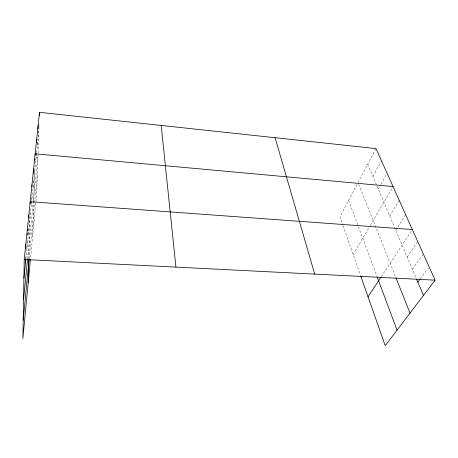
<?xml version="1.0" encoding="UTF-8"?>
<svg xmlns="http://www.w3.org/2000/svg" width="458" height="458" viewBox="0 0 458 458"><rect width="100%" height="100%" fill="white"/><g stroke="black" fill="none" stroke-linecap="round" stroke-linejoin="round"><path stroke-width="0.34" stroke-dasharray="2.29 1.72" d="M25.539 258.753L25.579 256.663M26.942 248.293L27.119 239.9M28.373 234.233L28.499 228.616M28.802 258.844L29.97 211.573M31.447 203.976L31.671 195.52M33.062 188.032L33.182 183.807M33.205 183.103L33.325 178.872M32.713 235.418L33.737 201.635M33.755 200.959L34.734 168.607M36.239 153.401L36.079 158.319L36.571 153.464M37.487 144.453L37.585 141.648M38.008 155.176L36.674 193.78L30.497 258.701M38.077 153.155L39.079 124.198M29.152 258.827L37.344 174.395M27.595 258.879L37.871 155.256M25.883 258.747L35.798 161.084M36.646 152.772L38.838 131.183M357.08 184.356L339.916 216.84L342.761 224.93M358.036 182.542L375.984 148.581M372.904 176.382L381.445 160.741M378.285 189.04L380.667 184.826M381.004 184.225L387.13 173.393M353.187 254.585L369.984 225.926M370.333 225.325L393.044 186.561M389.706 215.913L399.21 200.283M395.775 230.191L405.645 214.596M381.239 276.706L412.355 229.538M407.179 257.024L417.748 241.538M412.435 269.384L423.329 253.961M420.364 278.756L428.276 267.964M367.728 164.204L416.236 278.332M358.803 184.465L395.643 276.998M348.595 200.409L376.837 276.054M342.996 225.605L360.532 275.47"/><path stroke-width="0.69" d="M360.767 276.14L385.218 345.675L435.1 280.159L375.984 148.581L39.485 112.325L24.222 259.48L22.9 338.491L30.428 259.383M25.459 262.926L25.522 259.446M25.734 248.305L25.814 244.125M27.222 235L27.257 233.603M27.314 230.803L27.343 229.406M28.757 217.39L28.808 215.283M28.213 282.666L28.785 259.531M30.165 203.833L30.217 201.72L412.355 229.538M31.917 186.366L31.951 184.952M33.486 173.233L33.606 169.008M34.991 160.157L35.031 158.749M35.14 155.228L35.186 153.819L393.044 186.561M36.594 142.152L36.686 139.341M38.003 129.03L38.117 125.526M39.365 115.817L39.485 112.325M23.209 320.09L29.083 259.514M23.553 299.647L27.526 259.577M23.908 278.178L25.814 259.446M368.014 296.75L380.861 277.279M417.868 282.168L419.952 279.328M24.222 259.48L435.1 280.159M416.511 278.968L423.495 295.404M395.901 277.645L410.019 313.1M377.083 276.724L397.034 330.161M275.092 137.709L314.709 274.102M161.182 125.435L175.929 267.117"/></g></svg>
